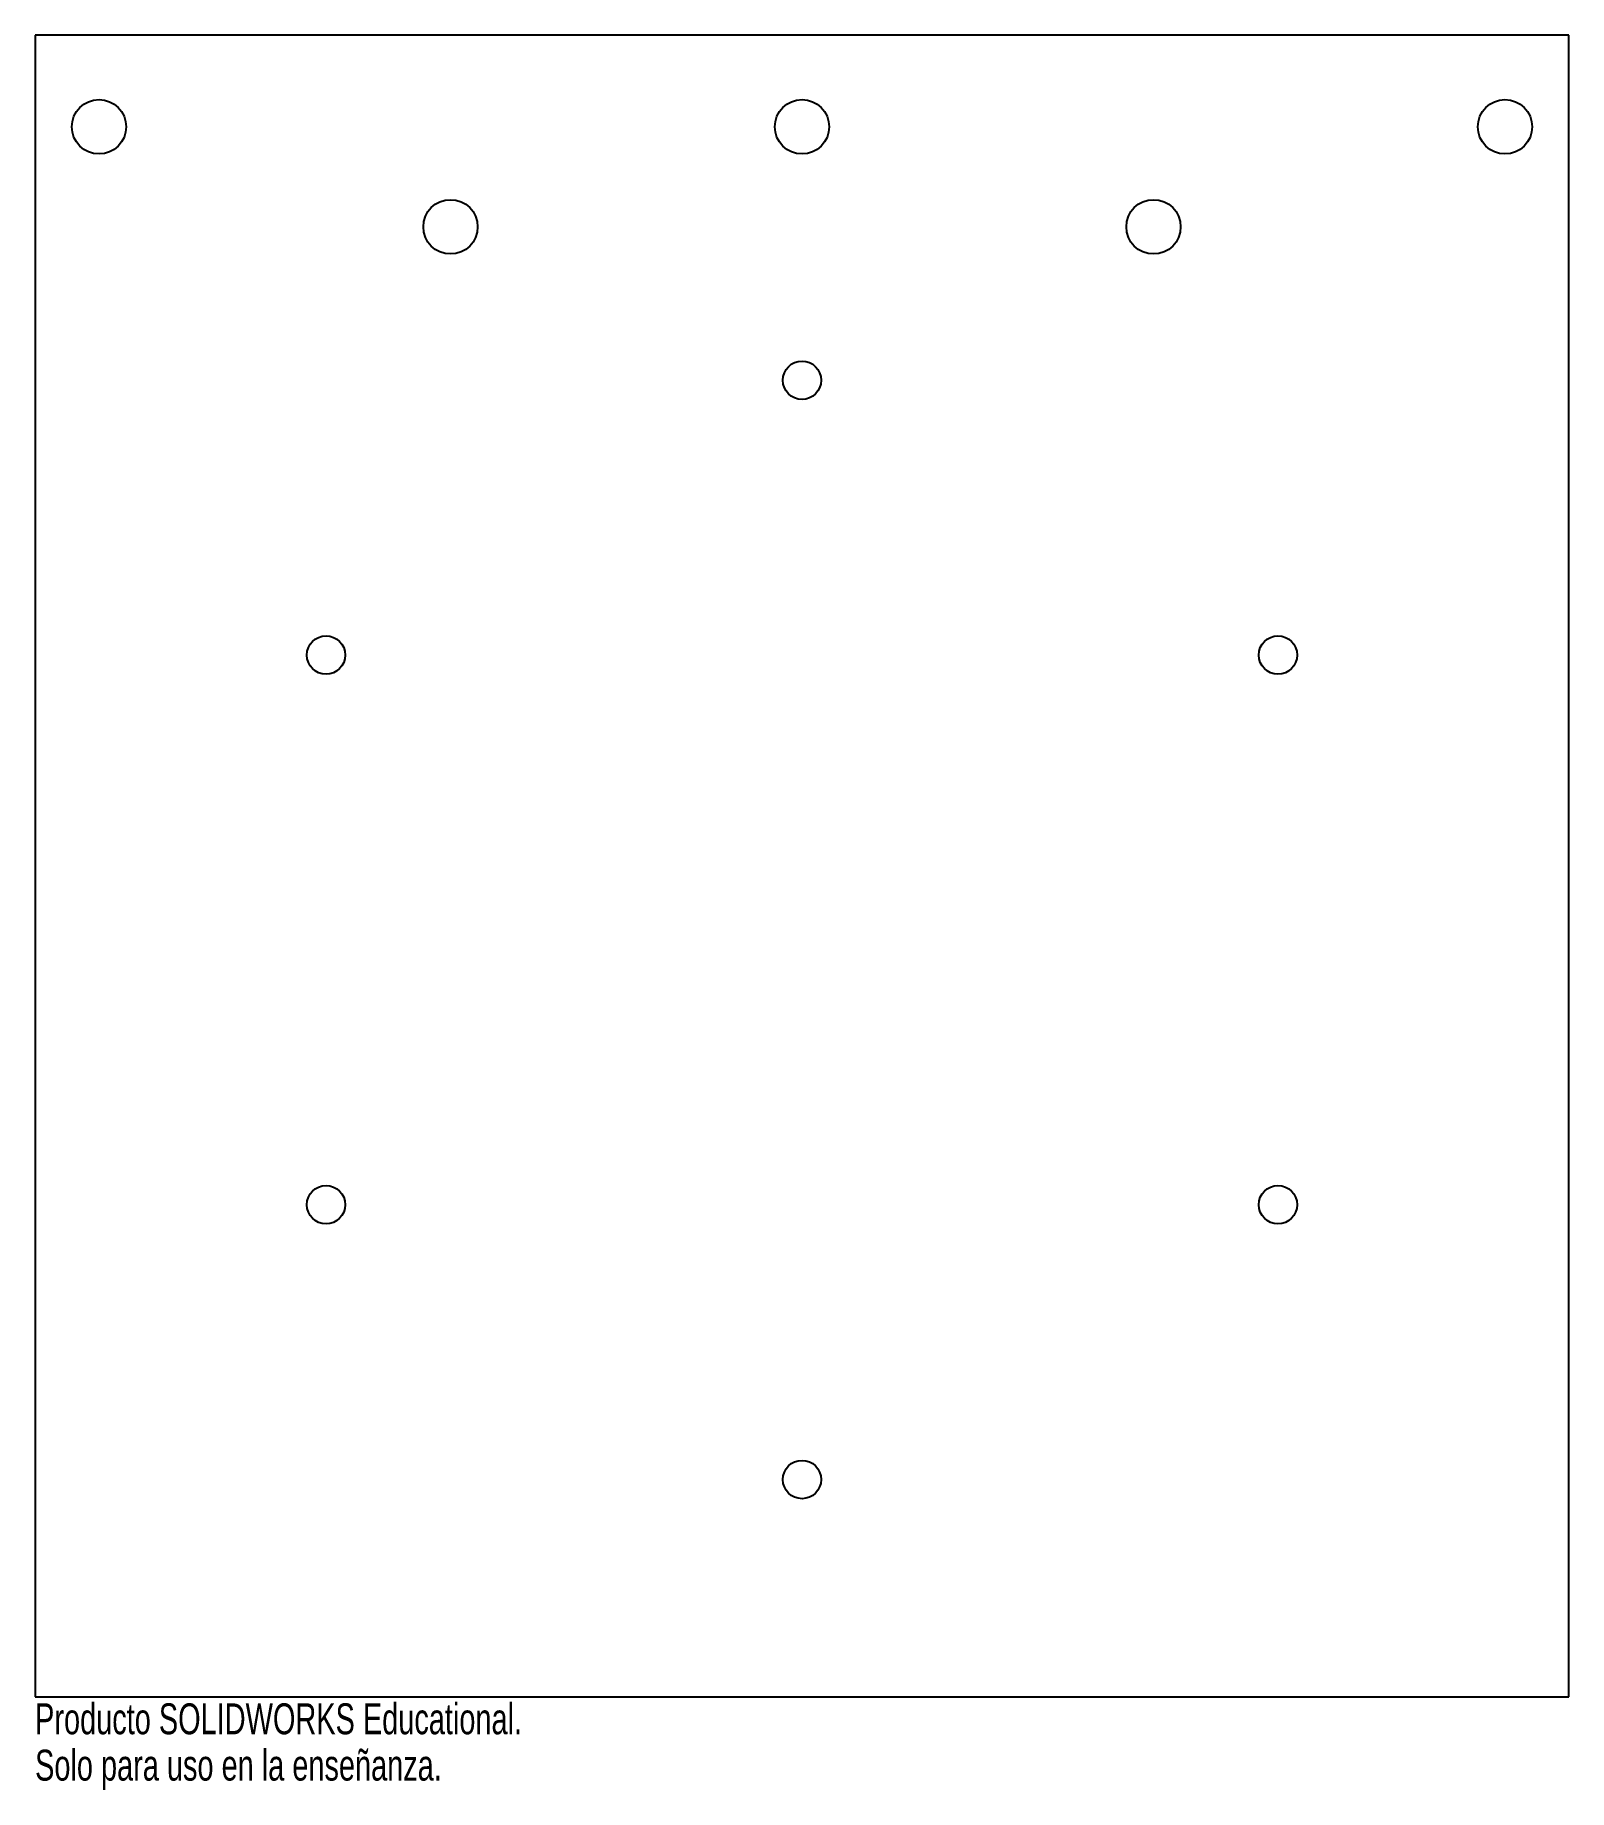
# Model space of a CAD drawing. Header units: millimetres. Extents: x -120 to 120, y -125 to 150.
import ezdxf

# ---------------------------------------------------------------- set-up
doc = ezdxf.new("R2010")
doc.units = ezdxf.units.MM
doc.styles.add('SLDTEXTSTYLE0', font='TXT', dxfattribs={"width": 0.7})

msp = doc.modelspace()

# ---------------------------------------------------------------- linework, layer by layer
at = {"color": 7, "linetype": 'Continuous', "lineweight": 25}
for p, q in [((-120, 150), (-120, -110)), ((120, 150), (-120, 150)), ((120, -110), (120, 150)), ((-120, -110), (120, -110))]:
    msp.add_line(p, q, dxfattribs=at)
for centre, radius in [((-110, 135.65), 4.25), ((0, 135.65), 4.25), ((110, 135.65), 4.25), ((-55, 120), 4.25), ((55, 120), 4.25), ((0, 96), 3), ((-74.48, 53), 3), ((74.48, 53), 3), ((-74.48, -33), 3), ((74.48, -33), 3), ((0, -76), 3)]:
    msp.add_circle(centre, radius, dxfattribs=at)

# ---------------------------------------------------------------- texts
at = {"color": 7, "linetype": 'Continuous', "char_height": 4.8336, "attachment_point": 1, "style": 'SLDTEXTSTYLE0'}
for s, insert in [('Producto SOLIDWORKS Educational.', (-120, -111.02)), ('Solo para uso en la enseñanza.', (-120, -118.27))]:
    msp.add_mtext(s, dxfattribs=dict(at, insert=insert))

doc.saveas('drawing.dxf')
